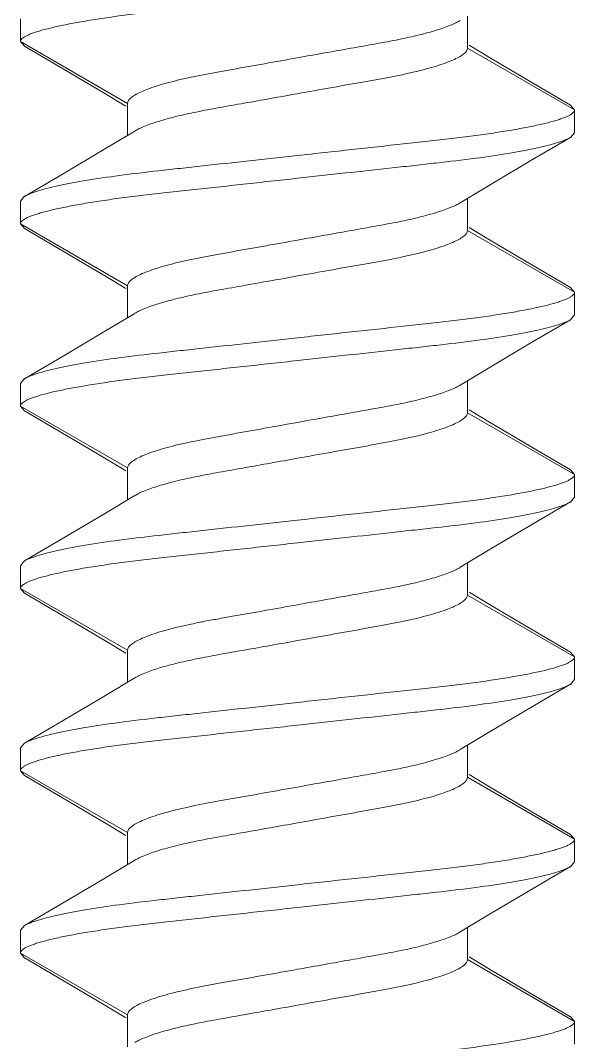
# Model space of a CAD drawing. Header units: inches. Extents: x 14.4 to 54.4, y 6.4 to 13.6.
# Drawn here: x 33.6696 to 33.8596, y 12.1725 to 12.5229 of the extents above; entities that cross this region are included whole.
import ezdxf

# ---------------------------------------------------------------- set-up
doc = ezdxf.new("R2010")
doc.units = ezdxf.units.IN
doc.header["$MEASUREMENT"] = 0
doc.linetypes.add('HIDDEN2', pattern=[0.1875, 0.125, -0.0625])
doc.layers.get('0').update_dxf_attribs({"true_color": 0xc2ced6})
doc.layers.add('SUB-BRACKET_HARDWARE', color=7, linetype='HIDDEN2', lineweight=5)

# ---------------------------------------------------------------- blocks, each defined once
blk = doc.blocks.new('SCREW3-085586')
at = {"layer": 'SUB-BRACKET_HARDWARE', "linetype": 'Continuous'}
for p, q in [((51.74343, 32.62117), (51.74343, 32.61019)), ((51.59015, 32.62024), (51.59015, 32.61244)), ((51.59015, 32.61244), (51.59158, 32.6108)), ((51.62687, 32.59124), (51.59015, 32.61244)), ((51.59158, 32.61083), (51.60456, 32.6032)), ((51.78015, 32.58899), (51.74343, 32.61019)), ((51.75099, 32.60697), (51.74401, 32.61116)), ((51.7655, 32.59837), (51.75099, 32.60697)), ((51.60456, 32.6032), (51.61907, 32.5946)), ((51.77873, 32.5906), (51.7655, 32.59837)), ((51.61907, 32.5946), (51.62629, 32.59027)), ((51.62687, 32.59124), (51.62687, 32.58026)), ((51.78015, 32.58899), (51.77873, 32.59063)), ((51.78015, 32.58119), (51.78015, 32.58899)), ((51.62936, 32.58175), (51.61932, 32.57572)), ((51.76575, 32.57195), (51.77873, 32.57958)), ((51.78015, 32.58119), (51.77873, 32.57955)), ((51.61932, 32.57572), (51.6048, 32.56712)), ((51.75124, 32.56335), (51.76575, 32.57195)), ((51.6048, 32.56712), (51.59158, 32.55935)), ((51.74094, 32.55718), (51.75124, 32.56335)), ((51.59015, 32.55774), (51.59158, 32.55938)), ((51.59015, 32.55774), (51.59015, 32.54994)), ((51.74343, 32.55867), (51.74343, 32.54769)), ((51.59015, 32.54994), (51.59158, 32.5483)), ((51.62687, 32.52874), (51.59015, 32.54994)), ((51.59158, 32.54833), (51.60456, 32.5407)), ((51.78015, 32.52649), (51.74343, 32.54769)), ((51.75099, 32.54447), (51.74401, 32.54866)), ((51.7655, 32.53587), (51.75099, 32.54447)), ((51.60456, 32.5407), (51.61907, 32.5321)), ((51.77873, 32.5281), (51.7655, 32.53587)), ((51.61907, 32.5321), (51.62629, 32.52777)), ((51.62687, 32.52874), (51.62687, 32.51776)), ((51.78015, 32.52649), (51.77873, 32.52813)), ((51.78015, 32.51869), (51.78015, 32.52649)), ((51.62936, 32.51925), (51.61932, 32.51322)), ((51.76575, 32.50945), (51.77873, 32.51708)), ((51.78015, 32.51869), (51.77873, 32.51705)), ((51.61932, 32.51322), (51.6048, 32.50462)), ((51.75124, 32.50085), (51.76575, 32.50945)), ((51.6048, 32.50462), (51.59158, 32.49685)), ((51.74094, 32.49468), (51.75124, 32.50085)), ((51.59015, 32.49524), (51.59158, 32.49688)), ((51.59015, 32.49524), (51.59015, 32.48744)), ((51.74343, 32.49617), (51.74343, 32.48519)), ((51.59015, 32.48744), (51.59158, 32.4858)), ((51.62687, 32.46624), (51.59015, 32.48744)), ((51.59158, 32.48583), (51.60456, 32.4782)), ((51.78015, 32.46399), (51.74343, 32.48519)), ((51.75099, 32.48197), (51.74401, 32.48616)), ((51.7655, 32.47337), (51.75099, 32.48197)), ((51.60456, 32.4782), (51.61907, 32.4696)), ((51.77873, 32.4656), (51.7655, 32.47337)), ((51.61907, 32.4696), (51.62629, 32.46527)), ((51.62687, 32.46624), (51.62687, 32.45526)), ((51.78015, 32.46399), (51.77873, 32.46563)), ((51.78015, 32.45619), (51.78015, 32.46399)), ((51.62936, 32.45675), (51.61932, 32.45072)), ((51.78015, 32.45619), (51.77873, 32.45455)), ((51.76575, 32.44695), (51.77873, 32.45458)), ((51.61932, 32.45072), (51.6048, 32.44212)), ((51.75124, 32.43835), (51.76575, 32.44695)), ((51.6048, 32.44212), (51.59158, 32.43435)), ((51.74094, 32.43218), (51.75124, 32.43835)), ((51.59015, 32.43274), (51.59158, 32.43438)), ((51.59015, 32.43274), (51.59015, 32.42494)), ((51.74343, 32.43367), (51.74343, 32.42269)), ((51.59015, 32.42494), (51.59158, 32.4233)), ((51.62687, 32.40374), (51.59015, 32.42494)), ((51.59158, 32.42333), (51.60456, 32.4157)), ((51.78015, 32.40149), (51.74343, 32.42269)), ((51.75099, 32.41947), (51.74401, 32.42366)), ((51.7655, 32.41087), (51.75099, 32.41947)), ((51.60456, 32.4157), (51.61907, 32.4071)), ((51.77873, 32.4031), (51.7655, 32.41087)), ((51.61907, 32.4071), (51.62629, 32.40277)), ((51.62687, 32.40374), (51.62687, 32.39276)), ((51.78015, 32.40149), (51.77873, 32.40313)), ((51.78015, 32.39369), (51.78015, 32.40149)), ((51.62936, 32.39425), (51.61932, 32.38822)), ((51.78015, 32.39369), (51.77873, 32.39205)), ((51.76575, 32.38445), (51.77873, 32.39208)), ((51.61932, 32.38822), (51.6048, 32.37962)), ((51.75124, 32.37585), (51.76575, 32.38445)), ((51.6048, 32.37962), (51.59158, 32.37185)), ((51.74094, 32.36968), (51.75124, 32.37585)), ((51.59015, 32.37024), (51.59158, 32.37188)), ((51.59015, 32.37024), (51.59015, 32.36244)), ((51.74343, 32.37117), (51.74343, 32.36019)), ((51.59015, 32.36244), (51.59158, 32.3608)), ((51.62687, 32.34124), (51.59015, 32.36244)), ((51.75099, 32.35697), (51.74401, 32.36116)), ((51.59158, 32.36083), (51.60456, 32.3532)), ((51.78015, 32.33899), (51.74343, 32.36019)), ((51.7655, 32.34837), (51.75099, 32.35697)), ((51.60456, 32.3532), (51.61907, 32.3446)), ((51.77873, 32.3406), (51.7655, 32.34837)), ((51.61907, 32.3446), (51.62629, 32.34027)), ((51.62687, 32.34124), (51.62687, 32.33026)), ((51.78015, 32.33899), (51.77873, 32.34063)), ((51.78015, 32.33119), (51.78015, 32.33899)), ((51.62936, 32.33175), (51.61932, 32.32572)), ((51.76575, 32.32195), (51.77873, 32.32958)), ((51.78015, 32.33119), (51.77873, 32.32955)), ((51.61932, 32.32572), (51.6048, 32.31712)), ((51.75124, 32.31335), (51.76575, 32.32195)), ((51.6048, 32.31712), (51.59158, 32.30935)), ((51.74094, 32.30718), (51.75124, 32.31335)), ((51.59015, 32.30774), (51.59158, 32.30938)), ((51.74343, 32.30867), (51.74343, 32.29769)), ((51.59015, 32.30774), (51.59015, 32.29994)), ((51.59015, 32.29994), (51.59158, 32.2983)), ((51.62687, 32.27874), (51.59015, 32.29994)), ((51.59158, 32.29833), (51.60456, 32.2907)), ((51.75099, 32.29447), (51.74401, 32.29866)), ((51.78015, 32.27649), (51.74343, 32.29769)), ((51.7655, 32.28587), (51.75099, 32.29447)), ((51.60456, 32.2907), (51.61907, 32.2821)), ((51.77873, 32.2781), (51.7655, 32.28587)), ((51.61907, 32.2821), (51.62629, 32.27777)), ((51.62687, 32.27874), (51.62687, 32.26776)), ((51.78015, 32.27649), (51.77873, 32.27813)), ((51.78015, 32.26869), (51.78015, 32.27649))]:
    blk.add_line(p, q, dxfattribs=at)
for points, knots in [([(51.68515, 32.62806), (51.67898, 32.62738), (51.66979, 32.62638), (51.65767, 32.62505), (51.64892, 32.62409), (51.64051, 32.62317), (51.63254, 32.62228), (51.62507, 32.62136), (51.61818, 32.6204), (51.61194, 32.6194), (51.6064, 32.6184), (51.60162, 32.61739), (51.59814, 32.61652), (51.59577, 32.61581), (51.59431, 32.61532), (51.59306, 32.61483), (51.59203, 32.61435), (51.59122, 32.61387), (51.59063, 32.61341), (51.59025, 32.61294), (51.59015, 32.61259), (51.59015, 32.61244)], [0, 0, 0, 0, 0.191926, 0.285649, 0.376598, 0.463942, 0.546875, 0.624623, 0.696462, 0.761746, 0.819863, 0.870316, 0.912672, 0.930715, 0.946638, 0.960429, 0.972093, 0.981677, 0.9893, 0.99522, 1, 1, 1, 1]), ([(51.68515, 32.60686), (51.68824, 32.60742), (51.69433, 32.60851), (51.70329, 32.6101), (51.7118, 32.61162), (51.71964, 32.61305), (51.7266, 32.61458), (51.73249, 32.61619), (51.73666, 32.61761), (51.73934, 32.61878), (51.74045, 32.61936), (51.74094, 32.61966)], [0, 0, 0, 0, 0.163751, 0.323578, 0.475301, 0.615268, 0.740207, 0.847348, 0.934421, 0.969943, 1, 1, 1, 1]), ([(51.74343, 32.61019), (51.74343, 32.60946), (51.74267, 32.60858), (51.74166, 32.60781), (51.74057, 32.60711), (51.73886, 32.60624), (51.73642, 32.60524), (51.73348, 32.60423), (51.73008, 32.60323), (51.72625, 32.60224), (51.72203, 32.60127), (51.71744, 32.60035), (51.71254, 32.59945), (51.70553, 32.5982), (51.69637, 32.59657), (51.68894, 32.59524), (51.68515, 32.59456)], [0, 0, 0, 0, 0.035498, 0.048473, 0.063325, 0.098788, 0.141982, 0.192728, 0.250682, 0.315413, 0.386372, 0.462975, 0.54456, 0.630399, 0.811708, 1, 1, 1, 1]), ([(51.62687, 32.59124), (51.62687, 32.59196), (51.62764, 32.59285), (51.62864, 32.59362), (51.62974, 32.59432), (51.63144, 32.59519), (51.63389, 32.59619), (51.63683, 32.5972), (51.64022, 32.5982), (51.64405, 32.59919), (51.64828, 32.60016), (51.65287, 32.60108), (51.65777, 32.60198), (51.66478, 32.60323), (51.67394, 32.60486), (51.68137, 32.60618), (51.68515, 32.60686)], [0, 0, 0, 0, 0.0355, 0.048476, 0.063327, 0.09879, 0.141984, 0.19273, 0.250683, 0.315414, 0.386374, 0.462977, 0.544561, 0.6304, 0.811708, 1, 1, 1, 1]), ([(51.62936, 32.58176), (51.62986, 32.58205), (51.63097, 32.58264), (51.63364, 32.58382), (51.63781, 32.58524), (51.64371, 32.58684), (51.65067, 32.58837), (51.65851, 32.58983), (51.66702, 32.59133), (51.67597, 32.59291), (51.68207, 32.59401), (51.68515, 32.59456)], [0, 0, 0, 0, 0.030085, 0.065638, 0.152728, 0.259843, 0.384768, 0.524736, 0.676447, 0.836264, 1, 1, 1, 1]), ([(51.68515, 32.57336), (51.69133, 32.57405), (51.70344, 32.57537), (51.71837, 32.577), (51.72979, 32.57825), (51.73777, 32.57915), (51.74524, 32.58007), (51.75213, 32.58103), (51.75837, 32.58202), (51.7639, 32.58303), (51.76868, 32.58404), (51.77217, 32.58491), (51.77453, 32.58561), (51.776, 32.58611), (51.77725, 32.5866), (51.77827, 32.58708), (51.77908, 32.58756), (51.77967, 32.58802), (51.78005, 32.58849), (51.78015, 32.58884), (51.78015, 32.58899)], [0, 0, 0, 0, 0.191926, 0.376594, 0.463938, 0.546872, 0.624622, 0.69646, 0.761742, 0.819858, 0.870312, 0.912669, 0.930712, 0.946635, 0.960426, 0.972091, 0.981675, 0.989299, 0.995219, 1, 1, 1, 1]), ([(51.77873, 32.57955), (51.77816, 32.57922), (51.77675, 32.57857), (51.77426, 32.5777), (51.77109, 32.57682), (51.76727, 32.57593), (51.76283, 32.57503), (51.75577, 32.57377), (51.74567, 32.57228), (51.73476, 32.57101), (51.72523, 32.56996), (51.71488, 32.56882), (51.70149, 32.56736), (51.69065, 32.56617), (51.68515, 32.56556)], [0, 0, 0, 0, 0.020948, 0.048787, 0.083488, 0.124911, 0.172786, 0.226791, 0.351632, 0.495834, 0.573894, 0.655173, 0.824996, 1, 1, 1, 1]), ([(51.59158, 32.55937), (51.59215, 32.55971), (51.59356, 32.56036), (51.59605, 32.56122), (51.59922, 32.56211), (51.60304, 32.563), (51.60748, 32.5639), (51.61453, 32.56516), (51.62464, 32.56665), (51.63554, 32.56792), (51.64508, 32.56897), (51.65542, 32.57011), (51.66882, 32.57157), (51.67965, 32.57276), (51.68515, 32.57336)], [0, 0, 0, 0, 0.020948, 0.048787, 0.083489, 0.124912, 0.172787, 0.226792, 0.351633, 0.495836, 0.573896, 0.655174, 0.824996, 1, 1, 1, 1]), ([(51.68515, 32.56556), (51.67898, 32.56488), (51.66979, 32.56388), (51.65767, 32.56255), (51.64892, 32.56159), (51.64051, 32.56067), (51.63254, 32.55978), (51.62507, 32.55886), (51.61818, 32.5579), (51.61194, 32.5569), (51.6064, 32.5559), (51.60162, 32.55489), (51.59814, 32.55402), (51.59577, 32.55331), (51.59431, 32.55282), (51.59306, 32.55233), (51.59203, 32.55185), (51.59122, 32.55137), (51.59063, 32.55091), (51.59025, 32.55044), (51.59015, 32.55009), (51.59015, 32.54994)], [0, 0, 0, 0, 0.191926, 0.285649, 0.376598, 0.463942, 0.546875, 0.624623, 0.696462, 0.761746, 0.819863, 0.870316, 0.912672, 0.930715, 0.946638, 0.960429, 0.972093, 0.981677, 0.9893, 0.99522, 1, 1, 1, 1]), ([(51.68515, 32.54436), (51.68824, 32.54492), (51.69433, 32.54601), (51.70329, 32.5476), (51.7118, 32.54912), (51.71964, 32.55055), (51.7266, 32.55208), (51.73249, 32.55369), (51.73666, 32.55511), (51.73934, 32.55628), (51.74045, 32.55686), (51.74094, 32.55716)], [0, 0, 0, 0, 0.163751, 0.323578, 0.475301, 0.615268, 0.740207, 0.847348, 0.934421, 0.969943, 1, 1, 1, 1]), ([(51.74343, 32.54769), (51.74343, 32.54696), (51.74267, 32.54608), (51.74166, 32.54531), (51.74057, 32.54461), (51.73886, 32.54374), (51.73642, 32.54274), (51.73348, 32.54173), (51.73008, 32.54073), (51.72625, 32.53974), (51.72203, 32.53877), (51.71744, 32.53785), (51.71254, 32.53695), (51.70553, 32.5357), (51.69637, 32.53407), (51.68894, 32.53274), (51.68515, 32.53206)], [0, 0, 0, 0, 0.035498, 0.048473, 0.063325, 0.098788, 0.141982, 0.192728, 0.250682, 0.315413, 0.386372, 0.462975, 0.54456, 0.630399, 0.811708, 1, 1, 1, 1]), ([(51.62687, 32.52874), (51.62687, 32.52946), (51.62764, 32.53035), (51.62864, 32.53112), (51.62974, 32.53182), (51.63144, 32.53269), (51.63389, 32.53369), (51.63683, 32.5347), (51.64022, 32.5357), (51.64405, 32.53669), (51.64828, 32.53766), (51.65287, 32.53858), (51.65777, 32.53948), (51.66478, 32.54073), (51.67394, 32.54236), (51.68137, 32.54368), (51.68515, 32.54436)], [0, 0, 0, 0, 0.0355, 0.048476, 0.063327, 0.09879, 0.141984, 0.19273, 0.250683, 0.315414, 0.386374, 0.462977, 0.544561, 0.6304, 0.811708, 1, 1, 1, 1]), ([(51.62936, 32.51926), (51.62986, 32.51955), (51.63097, 32.52014), (51.63364, 32.52132), (51.63781, 32.52274), (51.64371, 32.52434), (51.65067, 32.52587), (51.65851, 32.52733), (51.66702, 32.52883), (51.67597, 32.53041), (51.68207, 32.53151), (51.68515, 32.53206)], [0, 0, 0, 0, 0.030085, 0.065638, 0.152728, 0.259843, 0.384768, 0.524736, 0.676447, 0.836264, 1, 1, 1, 1]), ([(51.68515, 32.51086), (51.69133, 32.51155), (51.70344, 32.51287), (51.71837, 32.5145), (51.72979, 32.51575), (51.73777, 32.51665), (51.74524, 32.51757), (51.75213, 32.51853), (51.75837, 32.51952), (51.7639, 32.52053), (51.76868, 32.52154), (51.77217, 32.52241), (51.77453, 32.52311), (51.776, 32.52361), (51.77725, 32.5241), (51.77827, 32.52458), (51.77908, 32.52506), (51.77967, 32.52552), (51.78005, 32.52599), (51.78015, 32.52634), (51.78015, 32.52649)], [0, 0, 0, 0, 0.191926, 0.376594, 0.463938, 0.546872, 0.624622, 0.69646, 0.761742, 0.819858, 0.870312, 0.912669, 0.930712, 0.946635, 0.960426, 0.972091, 0.981675, 0.989299, 0.995219, 1, 1, 1, 1]), ([(51.77873, 32.51705), (51.77816, 32.51672), (51.77675, 32.51607), (51.77426, 32.5152), (51.77109, 32.51432), (51.76727, 32.51343), (51.76283, 32.51253), (51.75577, 32.51127), (51.74567, 32.50978), (51.73476, 32.50851), (51.72523, 32.50746), (51.71488, 32.50632), (51.70149, 32.50486), (51.69065, 32.50367), (51.68515, 32.50306)], [0, 0, 0, 0, 0.020948, 0.048787, 0.083488, 0.124911, 0.172786, 0.226791, 0.351632, 0.495834, 0.573894, 0.655173, 0.824996, 1, 1, 1, 1]), ([(51.59158, 32.49687), (51.59215, 32.49721), (51.59356, 32.49786), (51.59605, 32.49872), (51.59922, 32.49961), (51.60304, 32.5005), (51.60748, 32.5014), (51.61453, 32.50266), (51.62464, 32.50415), (51.63554, 32.50542), (51.64508, 32.50647), (51.65542, 32.50761), (51.66882, 32.50907), (51.67965, 32.51026), (51.68515, 32.51086)], [0, 0, 0, 0, 0.020948, 0.048787, 0.083489, 0.124912, 0.172787, 0.226792, 0.351633, 0.495836, 0.573896, 0.655174, 0.824996, 1, 1, 1, 1]), ([(51.68515, 32.50306), (51.67898, 32.50238), (51.66979, 32.50138), (51.65767, 32.50005), (51.64892, 32.49909), (51.64051, 32.49817), (51.63254, 32.49728), (51.62507, 32.49636), (51.61818, 32.4954), (51.61194, 32.4944), (51.6064, 32.4934), (51.60162, 32.49239), (51.59814, 32.49152), (51.59577, 32.49081), (51.59431, 32.49032), (51.59306, 32.48983), (51.59203, 32.48935), (51.59122, 32.48887), (51.59063, 32.48841), (51.59025, 32.48794), (51.59015, 32.48759), (51.59015, 32.48744)], [0, 0, 0, 0, 0.191926, 0.285649, 0.376598, 0.463942, 0.546875, 0.624623, 0.696462, 0.761746, 0.819863, 0.870316, 0.912672, 0.930715, 0.946638, 0.960429, 0.972093, 0.981677, 0.9893, 0.99522, 1, 1, 1, 1]), ([(51.68515, 32.48186), (51.68824, 32.48242), (51.69433, 32.48351), (51.70329, 32.4851), (51.7118, 32.48662), (51.71964, 32.48805), (51.7266, 32.48958), (51.73249, 32.49119), (51.73666, 32.49261), (51.73934, 32.49378), (51.74045, 32.49436), (51.74094, 32.49466)], [0, 0, 0, 0, 0.163751, 0.323578, 0.475301, 0.615268, 0.740207, 0.847348, 0.934421, 0.969943, 1, 1, 1, 1]), ([(51.74343, 32.48519), (51.74343, 32.48446), (51.74267, 32.48358), (51.74166, 32.48281), (51.74057, 32.48211), (51.73886, 32.48124), (51.73642, 32.48024), (51.73348, 32.47923), (51.73008, 32.47823), (51.72625, 32.47724), (51.72203, 32.47627), (51.71744, 32.47535), (51.71254, 32.47445), (51.70553, 32.4732), (51.69637, 32.47157), (51.68894, 32.47024), (51.68515, 32.46956)], [0, 0, 0, 0, 0.035498, 0.048473, 0.063325, 0.098788, 0.141982, 0.192728, 0.250682, 0.315413, 0.386372, 0.462975, 0.54456, 0.630399, 0.811708, 1, 1, 1, 1]), ([(51.62687, 32.46624), (51.62687, 32.46696), (51.62764, 32.46785), (51.62864, 32.46862), (51.62974, 32.46932), (51.63144, 32.47019), (51.63389, 32.47119), (51.63683, 32.4722), (51.64022, 32.4732), (51.64405, 32.47419), (51.64828, 32.47516), (51.65287, 32.47608), (51.65777, 32.47698), (51.66478, 32.47823), (51.67394, 32.47986), (51.68137, 32.48118), (51.68515, 32.48186)], [0, 0, 0, 0, 0.0355, 0.048476, 0.063327, 0.09879, 0.141984, 0.19273, 0.250683, 0.315414, 0.386374, 0.462977, 0.544561, 0.6304, 0.811708, 1, 1, 1, 1]), ([(51.62936, 32.45676), (51.62986, 32.45705), (51.63097, 32.45764), (51.63364, 32.45882), (51.63781, 32.46024), (51.64371, 32.46184), (51.65067, 32.46337), (51.65851, 32.46483), (51.66702, 32.46633), (51.67597, 32.46791), (51.68207, 32.46901), (51.68515, 32.46956)], [0, 0, 0, 0, 0.030085, 0.065638, 0.152728, 0.259843, 0.384768, 0.524736, 0.676447, 0.836264, 1, 1, 1, 1]), ([(51.68515, 32.44836), (51.69133, 32.44905), (51.70344, 32.45037), (51.71837, 32.452), (51.72979, 32.45325), (51.73777, 32.45415), (51.74524, 32.45507), (51.75213, 32.45603), (51.75837, 32.45702), (51.7639, 32.45803), (51.76868, 32.45904), (51.77217, 32.45991), (51.77453, 32.46061), (51.776, 32.46111), (51.77725, 32.4616), (51.77827, 32.46208), (51.77908, 32.46256), (51.77967, 32.46302), (51.78005, 32.46349), (51.78015, 32.46384), (51.78015, 32.46399)], [0, 0, 0, 0, 0.191926, 0.376594, 0.463938, 0.546872, 0.624622, 0.69646, 0.761742, 0.819858, 0.870312, 0.912669, 0.930712, 0.946635, 0.960426, 0.972091, 0.981675, 0.989299, 0.995219, 1, 1, 1, 1]), ([(51.77873, 32.45455), (51.77816, 32.45422), (51.77675, 32.45357), (51.77426, 32.4527), (51.77109, 32.45182), (51.76727, 32.45093), (51.76283, 32.45003), (51.75577, 32.44877), (51.74567, 32.44728), (51.73476, 32.44601), (51.72523, 32.44496), (51.71488, 32.44382), (51.70149, 32.44236), (51.69065, 32.44117), (51.68515, 32.44056)], [0, 0, 0, 0, 0.020948, 0.048787, 0.083488, 0.124911, 0.172786, 0.226791, 0.351632, 0.495834, 0.573894, 0.655173, 0.824996, 1, 1, 1, 1]), ([(51.59158, 32.43437), (51.59215, 32.43471), (51.59356, 32.43536), (51.59605, 32.43622), (51.59922, 32.43711), (51.60304, 32.438), (51.60748, 32.4389), (51.61453, 32.44016), (51.62464, 32.44165), (51.63554, 32.44292), (51.64508, 32.44397), (51.65542, 32.44511), (51.66882, 32.44657), (51.67965, 32.44776), (51.68515, 32.44836)], [0, 0, 0, 0, 0.020948, 0.048787, 0.083489, 0.124912, 0.172787, 0.226792, 0.351633, 0.495836, 0.573896, 0.655174, 0.824996, 1, 1, 1, 1]), ([(51.68515, 32.44056), (51.67898, 32.43988), (51.66979, 32.43888), (51.65767, 32.43755), (51.64892, 32.43659), (51.64051, 32.43567), (51.63254, 32.43478), (51.62507, 32.43386), (51.61818, 32.4329), (51.61194, 32.4319), (51.6064, 32.4309), (51.60162, 32.42989), (51.59814, 32.42902), (51.59577, 32.42831), (51.59431, 32.42782), (51.59306, 32.42733), (51.59203, 32.42685), (51.59122, 32.42637), (51.59063, 32.42591), (51.59025, 32.42544), (51.59015, 32.42509), (51.59015, 32.42494)], [0, 0, 0, 0, 0.191926, 0.285649, 0.376598, 0.463942, 0.546875, 0.624623, 0.696462, 0.761746, 0.819863, 0.870316, 0.912672, 0.930715, 0.946638, 0.960429, 0.972093, 0.981677, 0.9893, 0.99522, 1, 1, 1, 1]), ([(51.68515, 32.41936), (51.68824, 32.41992), (51.69433, 32.42101), (51.70329, 32.4226), (51.7118, 32.42412), (51.71964, 32.42555), (51.7266, 32.42708), (51.73249, 32.42869), (51.73666, 32.43011), (51.73934, 32.43128), (51.74045, 32.43186), (51.74094, 32.43216)], [0, 0, 0, 0, 0.163751, 0.323578, 0.475301, 0.615268, 0.740207, 0.847348, 0.934421, 0.969943, 1, 1, 1, 1]), ([(51.74343, 32.42269), (51.74343, 32.42196), (51.74267, 32.42108), (51.74166, 32.42031), (51.74057, 32.41961), (51.73886, 32.41874), (51.73642, 32.41774), (51.73348, 32.41673), (51.73008, 32.41573), (51.72625, 32.41474), (51.72203, 32.41377), (51.71744, 32.41285), (51.71254, 32.41195), (51.70553, 32.4107), (51.69637, 32.40907), (51.68894, 32.40774), (51.68515, 32.40706)], [0, 0, 0, 0, 0.035498, 0.048473, 0.063325, 0.098788, 0.141982, 0.192728, 0.250682, 0.315413, 0.386372, 0.462975, 0.54456, 0.630399, 0.811708, 1, 1, 1, 1]), ([(51.62687, 32.40374), (51.62687, 32.40446), (51.62764, 32.40535), (51.62864, 32.40612), (51.62974, 32.40682), (51.63144, 32.40769), (51.63389, 32.40869), (51.63683, 32.4097), (51.64022, 32.4107), (51.64405, 32.41169), (51.64828, 32.41266), (51.65287, 32.41358), (51.65777, 32.41448), (51.66478, 32.41573), (51.67394, 32.41736), (51.68137, 32.41868), (51.68515, 32.41936)], [0, 0, 0, 0, 0.0355, 0.048476, 0.063327, 0.09879, 0.141984, 0.19273, 0.250683, 0.315414, 0.386374, 0.462977, 0.544561, 0.6304, 0.811708, 1, 1, 1, 1]), ([(51.62936, 32.39426), (51.62986, 32.39455), (51.63097, 32.39514), (51.63364, 32.39632), (51.63781, 32.39774), (51.64371, 32.39934), (51.65067, 32.40087), (51.65851, 32.40233), (51.66702, 32.40383), (51.67597, 32.40541), (51.68207, 32.40651), (51.68515, 32.40706)], [0, 0, 0, 0, 0.030085, 0.065638, 0.152728, 0.259843, 0.384768, 0.524736, 0.676447, 0.836264, 1, 1, 1, 1]), ([(51.68515, 32.38586), (51.69133, 32.38655), (51.70344, 32.38787), (51.71837, 32.3895), (51.72979, 32.39075), (51.73777, 32.39165), (51.74524, 32.39257), (51.75213, 32.39353), (51.75837, 32.39452), (51.7639, 32.39553), (51.76868, 32.39654), (51.77217, 32.39741), (51.77453, 32.39811), (51.776, 32.39861), (51.77725, 32.3991), (51.77827, 32.39958), (51.77908, 32.40006), (51.77967, 32.40052), (51.78005, 32.40099), (51.78015, 32.40134), (51.78015, 32.40149)], [0, 0, 0, 0, 0.191926, 0.376594, 0.463938, 0.546872, 0.624622, 0.69646, 0.761742, 0.819858, 0.870312, 0.912669, 0.930712, 0.946635, 0.960426, 0.972091, 0.981675, 0.989299, 0.995219, 1, 1, 1, 1]), ([(51.77873, 32.39205), (51.77816, 32.39172), (51.77675, 32.39107), (51.77426, 32.3902), (51.77109, 32.38932), (51.76727, 32.38843), (51.76283, 32.38753), (51.75577, 32.38627), (51.74567, 32.38478), (51.73476, 32.38351), (51.72523, 32.38246), (51.71488, 32.38132), (51.70149, 32.37986), (51.69065, 32.37867), (51.68515, 32.37806)], [0, 0, 0, 0, 0.020948, 0.048787, 0.083488, 0.124911, 0.172786, 0.226791, 0.351632, 0.495834, 0.573894, 0.655173, 0.824996, 1, 1, 1, 1]), ([(51.59158, 32.37187), (51.59215, 32.37221), (51.59356, 32.37286), (51.59605, 32.37372), (51.59922, 32.37461), (51.60304, 32.3755), (51.60748, 32.3764), (51.61453, 32.37766), (51.62464, 32.37915), (51.63554, 32.38042), (51.64508, 32.38147), (51.65542, 32.38261), (51.66882, 32.38407), (51.67965, 32.38526), (51.68515, 32.38586)], [0, 0, 0, 0, 0.020948, 0.048787, 0.083489, 0.124912, 0.172787, 0.226792, 0.351633, 0.495836, 0.573896, 0.655174, 0.824996, 1, 1, 1, 1]), ([(51.68515, 32.37806), (51.67898, 32.37738), (51.66979, 32.37638), (51.65767, 32.37505), (51.64892, 32.37409), (51.64051, 32.37317), (51.63254, 32.37228), (51.62507, 32.37136), (51.61818, 32.3704), (51.61194, 32.3694), (51.6064, 32.3684), (51.60162, 32.36739), (51.59814, 32.36652), (51.59577, 32.36581), (51.59431, 32.36532), (51.59306, 32.36483), (51.59203, 32.36435), (51.59122, 32.36387), (51.59063, 32.36341), (51.59025, 32.36294), (51.59015, 32.36259), (51.59015, 32.36244)], [0, 0, 0, 0, 0.191926, 0.285649, 0.376598, 0.463942, 0.546875, 0.624623, 0.696462, 0.761746, 0.819863, 0.870316, 0.912672, 0.930715, 0.946638, 0.960429, 0.972093, 0.981677, 0.9893, 0.99522, 1, 1, 1, 1]), ([(51.68515, 32.35686), (51.68824, 32.35742), (51.69433, 32.35851), (51.70329, 32.3601), (51.7118, 32.36162), (51.71964, 32.36305), (51.7266, 32.36458), (51.73249, 32.36619), (51.73666, 32.36761), (51.73934, 32.36878), (51.74045, 32.36936), (51.74094, 32.36966)], [0, 0, 0, 0, 0.163751, 0.323578, 0.475301, 0.615268, 0.740207, 0.847348, 0.934421, 0.969943, 1, 1, 1, 1]), ([(51.74343, 32.36019), (51.74343, 32.35946), (51.74267, 32.35858), (51.74166, 32.35781), (51.74057, 32.35711), (51.73886, 32.35624), (51.73642, 32.35524), (51.73348, 32.35423), (51.73008, 32.35323), (51.72625, 32.35224), (51.72203, 32.35127), (51.71744, 32.35035), (51.71254, 32.34945), (51.70553, 32.3482), (51.69637, 32.34657), (51.68894, 32.34524), (51.68515, 32.34456)], [0, 0, 0, 0, 0.035498, 0.048473, 0.063325, 0.098788, 0.141982, 0.192728, 0.250682, 0.315413, 0.386372, 0.462975, 0.54456, 0.630399, 0.811708, 1, 1, 1, 1]), ([(51.62687, 32.34124), (51.62687, 32.34196), (51.62764, 32.34285), (51.62864, 32.34362), (51.62974, 32.34432), (51.63144, 32.34519), (51.63389, 32.34619), (51.63683, 32.3472), (51.64022, 32.3482), (51.64405, 32.34919), (51.64828, 32.35016), (51.65287, 32.35108), (51.65777, 32.35198), (51.66478, 32.35323), (51.67394, 32.35486), (51.68137, 32.35618), (51.68515, 32.35686)], [0, 0, 0, 0, 0.0355, 0.048476, 0.063327, 0.09879, 0.141984, 0.19273, 0.250683, 0.315414, 0.386374, 0.462977, 0.544561, 0.6304, 0.811708, 1, 1, 1, 1]), ([(51.62936, 32.33176), (51.62986, 32.33205), (51.63097, 32.33264), (51.63364, 32.33382), (51.63781, 32.33524), (51.64371, 32.33684), (51.65067, 32.33837), (51.65851, 32.33983), (51.66702, 32.34133), (51.67597, 32.34291), (51.68207, 32.34401), (51.68515, 32.34456)], [0, 0, 0, 0, 0.030085, 0.065638, 0.152728, 0.259843, 0.384768, 0.524736, 0.676447, 0.836264, 1, 1, 1, 1]), ([(51.68515, 32.32336), (51.69133, 32.32405), (51.70344, 32.32537), (51.71837, 32.327), (51.72979, 32.32825), (51.73777, 32.32915), (51.74524, 32.33007), (51.75213, 32.33103), (51.75837, 32.33202), (51.7639, 32.33303), (51.76868, 32.33404), (51.77217, 32.33491), (51.77453, 32.33561), (51.776, 32.33611), (51.77725, 32.3366), (51.77827, 32.33708), (51.77908, 32.33756), (51.77967, 32.33802), (51.78005, 32.33849), (51.78015, 32.33884), (51.78015, 32.33899)], [0, 0, 0, 0, 0.191926, 0.376594, 0.463938, 0.546872, 0.624622, 0.69646, 0.761742, 0.819858, 0.870312, 0.912669, 0.930712, 0.946635, 0.960426, 0.972091, 0.981675, 0.989299, 0.995219, 1, 1, 1, 1]), ([(51.77873, 32.32955), (51.77816, 32.32922), (51.77675, 32.32857), (51.77426, 32.3277), (51.77109, 32.32682), (51.76727, 32.32593), (51.76283, 32.32503), (51.75577, 32.32377), (51.74567, 32.32228), (51.73476, 32.32101), (51.72523, 32.31996), (51.71488, 32.31882), (51.70149, 32.31736), (51.69065, 32.31617), (51.68515, 32.31556)], [0, 0, 0, 0, 0.020948, 0.048787, 0.083488, 0.124911, 0.172786, 0.226791, 0.351632, 0.495834, 0.573894, 0.655173, 0.824996, 1, 1, 1, 1]), ([(51.59158, 32.30937), (51.59215, 32.30971), (51.59356, 32.31036), (51.59605, 32.31122), (51.59922, 32.31211), (51.60304, 32.313), (51.60748, 32.3139), (51.61453, 32.31516), (51.62464, 32.31665), (51.63554, 32.31792), (51.64508, 32.31897), (51.65542, 32.32011), (51.66882, 32.32157), (51.67965, 32.32276), (51.68515, 32.32336)], [0, 0, 0, 0, 0.020948, 0.048787, 0.083489, 0.124912, 0.172787, 0.226792, 0.351633, 0.495836, 0.573896, 0.655174, 0.824996, 1, 1, 1, 1]), ([(51.68515, 32.31556), (51.67898, 32.31488), (51.66979, 32.31388), (51.65767, 32.31255), (51.64892, 32.31159), (51.64051, 32.31067), (51.63254, 32.30978), (51.62507, 32.30886), (51.61818, 32.3079), (51.61194, 32.3069), (51.6064, 32.3059), (51.60162, 32.30489), (51.59814, 32.30402), (51.59577, 32.30331), (51.59431, 32.30282), (51.59306, 32.30233), (51.59203, 32.30185), (51.59122, 32.30137), (51.59063, 32.30091), (51.59025, 32.30044), (51.59015, 32.30009), (51.59015, 32.29994)], [0, 0, 0, 0, 0.191926, 0.285649, 0.376598, 0.463942, 0.546875, 0.624623, 0.696462, 0.761746, 0.819863, 0.870316, 0.912672, 0.930715, 0.946638, 0.960429, 0.972093, 0.981677, 0.9893, 0.99522, 1, 1, 1, 1]), ([(51.68515, 32.29436), (51.68824, 32.29492), (51.69433, 32.29601), (51.70329, 32.2976), (51.7118, 32.29912), (51.71964, 32.30055), (51.7266, 32.30208), (51.73249, 32.30369), (51.73666, 32.30511), (51.73934, 32.30628), (51.74045, 32.30686), (51.74094, 32.30716)], [0, 0, 0, 0, 0.163751, 0.323578, 0.475301, 0.615268, 0.740207, 0.847348, 0.934421, 0.969943, 1, 1, 1, 1]), ([(51.74343, 32.29769), (51.74343, 32.29696), (51.74267, 32.29608), (51.74166, 32.29531), (51.74057, 32.29461), (51.73886, 32.29374), (51.73642, 32.29274), (51.73348, 32.29173), (51.73008, 32.29073), (51.72625, 32.28974), (51.72203, 32.28877), (51.71744, 32.28785), (51.71254, 32.28695), (51.70553, 32.2857), (51.69637, 32.28407), (51.68894, 32.28274), (51.68515, 32.28206)], [0, 0, 0, 0, 0.035498, 0.048473, 0.063325, 0.098788, 0.141982, 0.192728, 0.250682, 0.315413, 0.386372, 0.462975, 0.54456, 0.630399, 0.811708, 1, 1, 1, 1]), ([(51.62687, 32.27874), (51.62687, 32.27946), (51.62764, 32.28035), (51.62864, 32.28112), (51.62974, 32.28182), (51.63144, 32.28269), (51.63389, 32.28369), (51.63683, 32.2847), (51.64022, 32.2857), (51.64405, 32.28669), (51.64828, 32.28766), (51.65287, 32.28858), (51.65777, 32.28948), (51.66478, 32.29073), (51.67394, 32.29236), (51.68137, 32.29368), (51.68515, 32.29436)], [0, 0, 0, 0, 0.0355, 0.048476, 0.063327, 0.09879, 0.141984, 0.19273, 0.250683, 0.315414, 0.386374, 0.462977, 0.544561, 0.6304, 0.811708, 1, 1, 1, 1]), ([(51.62936, 32.26926), (51.62986, 32.26955), (51.63097, 32.27014), (51.63364, 32.27132), (51.63781, 32.27274), (51.64371, 32.27434), (51.65067, 32.27587), (51.65851, 32.27733), (51.66702, 32.27883), (51.67597, 32.28041), (51.68207, 32.28151), (51.68515, 32.28206)], [0, 0, 0, 0, 0.030085, 0.065638, 0.152728, 0.259843, 0.384768, 0.524736, 0.676447, 0.836264, 1, 1, 1, 1]), ([(51.68515, 32.26086), (51.69133, 32.26155), (51.70344, 32.26287), (51.71837, 32.2645), (51.72979, 32.26575), (51.73777, 32.26665), (51.74524, 32.26757), (51.75213, 32.26853), (51.75837, 32.26952), (51.7639, 32.27053), (51.76868, 32.27154), (51.77217, 32.27241), (51.77453, 32.27311), (51.776, 32.27361), (51.77725, 32.2741), (51.77827, 32.27458), (51.77908, 32.27506), (51.77967, 32.27552), (51.78005, 32.27599), (51.78015, 32.27634), (51.78015, 32.27649)], [0, 0, 0, 0, 0.191926, 0.376594, 0.463938, 0.546872, 0.624622, 0.69646, 0.761742, 0.819858, 0.870312, 0.912669, 0.930712, 0.946635, 0.960426, 0.972091, 0.981675, 0.989299, 0.995219, 1, 1, 1, 1])]:
    blk.add_open_spline(points, degree=3, knots=knots, dxfattribs=at)
blk = doc.blocks.new('SYSTEM-085586')
blk.add_blockref('SCREW3-085586', (-17.92051, -20.09678))

msp = doc.modelspace()

# ---------------------------------------------------------------- block references
msp.add_blockref('SYSTEM-085586', (0, 0))

doc.saveas('drawing.dxf')
